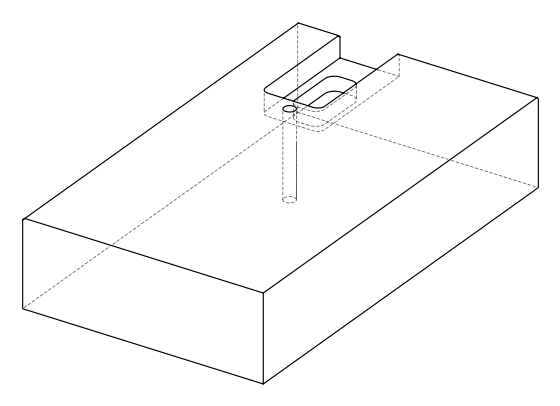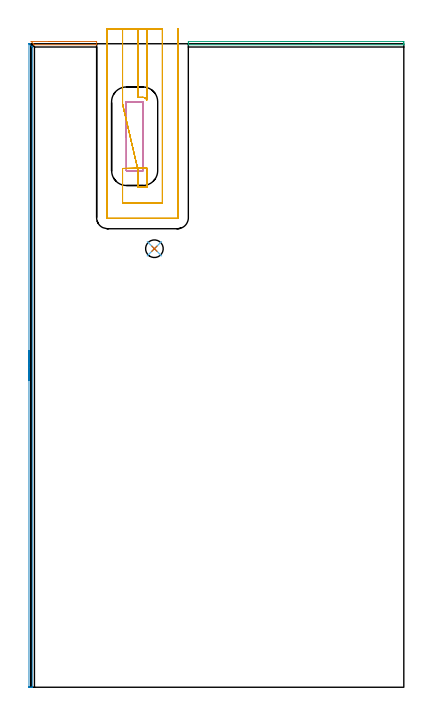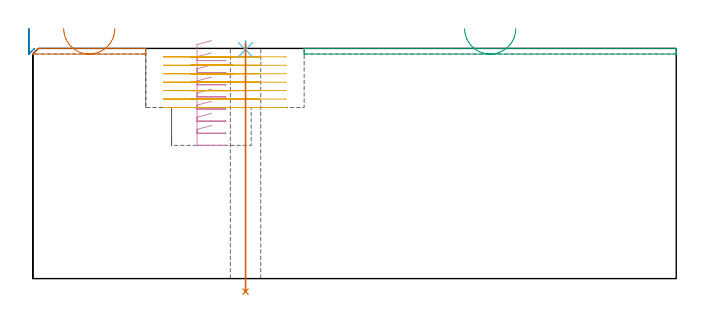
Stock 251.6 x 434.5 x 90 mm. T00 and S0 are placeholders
(PLAN: 7 operations, 4 tool changes, 20.7 min)
(1 AREA_MILL | FG_CHAMFER_SURFACE | UGT0205_001 | 0.5 min | 111 mm3)
(2 AREA_MILL_1 | FG_CHAMFER_SURFACE_1 | UGT0205_001 | 3.62 min | 1050 mm3)
(3 AREA_MILL_2 | FG_CHAMFER_SURFACE_2 | UGT0205_001 | 1.31 min | 357 mm3)
(4 MILL_RECTANGULAR_POCKET | POCKET_RECTANGULAR_STRAIGHT | UGT0201_135 | Follow Part, ap 4.975, ae 75% | 2.84 min | 75181 mm3)
(5 MILL_SLOT | SLOT_PARTIAL_RECTANGULAR | UGT0201_132 | Follow Part, ap 3.5, ae 75% | 11.95 min | 132242 mm3)
(6 SPOT_DRILL | STEP1HOLE | NXT0321_9005460120000 | 0.03 min | 9 mm3)
(7 DRILL_THROUGH_HOLE_INTO_CENTER | STEP1HOLE | UGT0301_229 | 0.39 min | 9961 mm3)
(TOOL UGT0205_001 | Chamfer Mill 20 x 3 x 45 deg. | D20 FL50 Z2)
(TOOL UGT0201_135 | Carbide End Mill 19.9 | D19.9 FL30 Z4)
(TOOL UGT0201_132 | Carbide End Mill 14.0 | D14 FL30 Z4)
(TOOL NXT0321_9005460120000 | NC Spot Drill, 142deg, 12mm, Carbide, Uncoated | D12 PA142 FL30 Z2)
(TOOL UGT0301_229 | Twist Drill 11.9 mm | D11.9 PA118 FL100 Z2)
(OP 1 AREA_MILL)
G17 G21 G94 G90
T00 M6
G54
G17 G0 G90 X12.1 Y436. S1061 M3
G43 Z100. H0
Z97.8
G94 G1 X12.138 Z96.928 F250.
X12.252 Z96.064
X12.441 Z95.212
X12.703 Z94.38
X13.037 Z93.574
X13.44 Z92.8
X13.909 Z92.064
X14.44 Z91.372
X15.029 Z90.729
X15.672 Z90.14
X16.364 Z89.608
X17.1 Z89.14
X17.874 Z88.737
X18.68 Z88.403
X19.512 Z88.141
X20.364 Z87.952
X21.228 Z87.838
X22.1 Z87.8
X43.729
X44.053 Y435.997 Z87.803
X44.171 Y435.995 Z87.805
X44.199 Y435.992 Z87.806
X44.2 Y434.034 Z89.765
X44.197 Y433.827 Z89.971
X44.19 Y433.805 Z89.993
X44.171 Y433.8 Z90.
X2.236
X2.205 Y433.806 Z89.992
X2.193 Y433.809 Z89.988
X2.157 Y433.842 Z89.956
X1.963 Y434.034 Z89.76
X1.795 Y434.204 Z89.594
X0.029 Y435.971 Z87.828
X0.02 Y435.982 Z87.817
X0.012 Y435.993 Z87.807
X0.029 Y436. Z87.8
X22.1
X22.972 Z87.838
X23.837 Z87.952
X24.688 Z88.141
X25.52 Z88.403
X26.326 Z88.737
X27.1 Z89.14
X27.836 Z89.608
X28.528 Z90.14
X29.171 Z90.729
X29.76 Z91.372
X30.292 Z92.064
X30.76 Z92.8
X31.163 Z93.574
X31.497 Z94.38
X31.759 Z95.212
X31.948 Z96.064
X32.062 Z96.928
X32.1 Z97.8
G0 Z100.
M5
M2
(OP 2 AREA_MILL_1)
G17 G21 G94 G90
T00 M6
G54
G17 G0 G90 X-1.5 Y207.25 S1061 M3
G43 Z100. H0
Z97.8
G94 G1 Y207.288 Z96.928 F250.
Y207.402 Z96.064
Y207.591 Z95.212
Y207.853 Z94.38
Y208.187 Z93.574
Y208.59 Z92.8
Y209.058 Z92.064
Y209.59 Z91.372
Y210.179 Z90.729
Y210.822 Z90.14
Y211.514 Z89.608
Y212.25 Z89.14
Y213.024 Z88.737
Y213.83 Z88.403
Y214.662 Z88.141
Y215.513 Z87.952
Y216.378 Z87.838
Y217.25 Z87.8
Y434.372
X-1.496 Y434.448 Z87.803
X-1.492 Y434.481 Z87.804
X-1.395 Y434.395 Z87.904
X-0.882 Y433.882 Z88.417
X0.475 Y432.525 Z89.775
X0.636 Y432.362 Z89.933
X0.696 Y432.295 Z89.989
X0.7 Y432.095 Z90.
Y0.171
X0.697 Y0.01 Z89.988
X0.612 Y0.004 Z89.904
X0.521 Y0. Z89.82
X0.263 Z89.563
X-0.4 Z88.894
X-0.732 Z88.564
X-1.12 Z88.176
X-1.266 Y0.002 Z88.03
X-1.491 Y0.005 Z87.805
X-1.495 Y0.053 Z87.803
X-1.499 Y0.171 Z87.801
X-1.5 Y0.292 Z87.8
Y217.25
Y218.122 Z87.838
Y218.986 Z87.952
Y219.838 Z88.141
Y220.67 Z88.403
Y221.476 Z88.737
Y222.25 Z89.14
Y222.986 Z89.608
Y223.678 Z90.14
Y224.321 Z90.729
Y224.91 Z91.372
Y225.442 Z92.064
Y225.91 Z92.8
Y226.313 Z93.574
Y226.647 Z94.38
Y226.909 Z95.212
Y227.098 Z96.064
Y227.212 Z96.928
Y227.25 Z97.8
G0 Z100.
M5
M2
(OP 3 AREA_MILL_2)
G17 G21 G94 G90
T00 M6
G54
G17 G0 G90 X168.85 Y436. S1061 M3
G43 Z100. H0
Z97.8
G94 G1 X168.888 Z96.928 F250.
X169.002 Z96.064
X169.191 Z95.212
X169.453 Z94.38
X169.787 Z93.574
X170.19 Z92.8
X170.658 Z92.064
X171.19 Z91.372
X171.779 Z90.729
X172.422 Z90.14
X173.114 Z89.609
X173.85 Z89.14
X174.624 Z88.737
X175.43 Z88.403
X176.262 Z88.141
X177.114 Z87.952
X177.978 Z87.838
X178.85 Z87.8
X251.136
X251.461 Y435.998 Z87.802
X251.578 Y435.993 Z87.804
X251.596 Y435.991 Z87.805
X251.597 Y435.766 Z88.03
X251.6 Y435.227 Z88.573
Y434.573 Z89.226
Y433.946 Z89.853
Y433.873 Z89.919
Y433.84 Z89.951
X251.59 Y433.803 Z89.988
X251.461 Y433.8 Z90.
X106.239
X106.11 Y433.803 Z89.988
X106.104 Y433.871 Z89.921
X106.1 Y433.946 Z89.853
Y434.574 Z89.226
Y435.227 Z88.572
X106.103 Y435.766 Z88.03
X106.104 Y435.991 Z87.805
X106.122 Y435.993 Z87.804
X106.239 Y436. Z87.8
X178.85
X179.722 Z87.838
X180.587 Z87.952
X181.438 Z88.141
X182.27 Z88.403
X183.076 Z88.737
X183.85 Z89.14
X184.586 Z89.609
X185.278 Z90.14
X185.921 Z90.729
X186.51 Z91.372
X187.042 Z92.064
X187.51 Z92.8
X187.913 Z93.574
X188.247 Z94.38
X188.509 Z95.212
X188.698 Z96.064
X188.812 Z96.928
X188.85 Z97.8
G0 Z100.
M5
M2
(OP 4 MILL_RECTANGULAR_POCKET)
G17 G21 G94 G90
T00 M6
G54
G17 G0 G90 X69.843 Y395.35 S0 M3
G43 Z100. H0
Z93.
G94 G1 X64.277 Z91.509 F250.
X64.25 Y395.323 Z91.498
Y372.05 Z85.262
Y348.8 F500.
X64.248 Y348.77
X64.27 Y348.748
X64.3 Y348.75
X75.4
X75.43 Y348.748
X75.452 Y348.77
X75.45 Y348.8
Y395.3
X75.452 Y395.33
X75.43 Y395.352
X75.4 Y395.35
X64.3
X64.27 Y395.352
X64.248 Y395.33
X64.25 Y395.3
Y372.05
Y371.05
G0 X69.843 Y395.35 Z88.262
G1 X64.277 Z86.771 F250.
X64.25 Y395.323 Z86.761
Y372.05 Z80.525
Y348.8 F500.
X64.248 Y348.77
X64.27 Y348.748
X64.3 Y348.75
X75.4
X75.43 Y348.748
X75.452 Y348.77
X75.45 Y348.8
Y395.3
X75.452 Y395.33
X75.43 Y395.352
X75.4 Y395.35
X64.3
X64.27 Y395.352
X64.248 Y395.33
X64.25 Y395.3
Y372.05
Y371.05
G0 X69.843 Y395.35 Z83.525
G1 X64.277 Z82.034 F250.
X64.25 Y395.323 Z82.023
Y372.05 Z75.787
Y348.8 F500.
X64.248 Y348.77
X64.27 Y348.748
X64.3 Y348.75
X75.4
X75.43 Y348.748
X75.452 Y348.77
X75.45 Y348.8
Y395.3
X75.452 Y395.33
X75.43 Y395.352
X75.4 Y395.35
X64.3
X64.27 Y395.352
X64.248 Y395.33
X64.25 Y395.3
Y372.05
Y371.05
G0 X69.843 Y395.35 Z78.787
G1 X64.277 Z77.296 F250.
X64.25 Y395.323 Z77.286
Y372.05 Z71.05
Y348.8 F500.
X64.248 Y348.77
X64.27 Y348.748
X64.3 Y348.75
X75.4
X75.43 Y348.748
X75.452 Y348.77
X75.45 Y348.8
Y395.3
X75.452 Y395.33
X75.43 Y395.352
X75.4 Y395.35
X64.3
X64.27 Y395.352
X64.248 Y395.33
X64.25 Y395.3
Y372.05
Y371.05
G0 X69.843 Y395.35 Z74.05
G1 X64.277 Z72.559 F250.
X64.25 Y395.323 Z72.548
Y372.05 Z66.312
Y348.8 F500.
X64.248 Y348.77
X64.27 Y348.748
X64.3 Y348.75
X75.4
X75.43 Y348.748
X75.452 Y348.77
X75.45 Y348.8
Y395.3
X75.452 Y395.33
X75.43 Y395.352
X75.4 Y395.35
X64.3
X64.27 Y395.352
X64.248 Y395.33
X64.25 Y395.3
Y372.05
Y371.05
G0 X69.843 Y395.35 Z69.312
G1 X64.277 Z67.821 F250.
X64.25 Y395.323 Z67.811
Y372.05 Z61.575
Y348.8 F500.
X64.248 Y348.77
X64.27 Y348.748
X64.3 Y348.75
X75.4
X75.43 Y348.748
X75.452 Y348.77
X75.45 Y348.8
Y395.3
X75.452 Y395.33
X75.43 Y395.352
X75.4 Y395.35
X64.3
X64.27 Y395.352
X64.248 Y395.33
X64.25 Y395.3
Y372.05
Y371.05
G0 X69.843 Y395.35 Z64.575
G1 X64.277 Z63.084 F250.
X64.25 Y395.323 Z63.073
Y372.05 Z56.837
Y348.8 F500.
X64.248 Y348.77
X64.27 Y348.748
X64.3 Y348.75
X75.4
X75.43 Y348.748
X75.452 Y348.77
X75.45 Y348.8
Y395.3
X75.452 Y395.33
X75.43 Y395.352
X75.4 Y395.35
X64.3
X64.27 Y395.352
X64.248 Y395.33
X64.25 Y395.3
Y372.05
Y371.05
G0 X69.843 Y395.35 Z59.837
G1 X64.277 Z58.346 F250.
X64.25 Y395.323 Z58.336
Y372.05 Z52.1
Y348.8 F500.
X64.248 Y348.77
X64.27 Y348.748
X64.3 Y348.75
X75.4
X75.43 Y348.748
X75.452 Y348.77
X75.45 Y348.8
Y395.3
X75.452 Y395.33
X75.43 Y395.352
X75.4 Y395.35
X64.3
X64.27 Y395.352
X64.248 Y395.33
X64.25 Y395.3
Y372.05
Y371.05
G0 Z100.
M5
M2
(OP 5 MILL_SLOT)
G17 G21 G94 G90
T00 M6
G54
G17 G0 G90 X72.2 Y444.5 S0 M3
G43 Z100. H0
Z86.7
G94 G1 Y441.5 F250.
Y398.3 F500.
X74.87
X75.486 Y398.309
X75.744 Y398.29
G2 X77.135 Y397.753 R3.038
X78.1 Y396.621 R3.03
G1 Y441.5
Y444.5 F250.
X61.7
Y441.5
Y396.798 F500.
Y393.798 F250.
X72.2 Y348.8 F500.
Y345.8 F250.
Y337.6 F500.
X78.1
Y347.49
Y350.49 F250.
X61.7 Y350.301 F500.
Y347.301 F250.
Y327.1 F500.
X88.6
Y441.5
Y444.5 F250.
X51.2
Y441.5
Y317. F500.
G3 X51.6 Y316.6 R0.4
G1 X98.7
G3 X99.1 Y317. R0.4
G1 Y441.5
Y444.5 F250.
G0 X72.2 Z83.4
G1 Y441.5
Y398.3 F500.
X74.87
X75.486 Y398.309
X75.742 Y398.29
G2 X77.774 Y397.138 R3.071
X78.1 Y396.619 R3.008
G1 Y441.5
Y444.5 F250.
X61.7
Y441.5
Y396.792 F500.
Y393.792 F250.
X72.2 Y348.8 F500.
Y345.8 F250.
Y337.6 F500.
X78.1
Y347.49
Y350.49 F250.
X61.7 Y350.301 F500.
Y347.301 F250.
Y327.1 F500.
X88.6
Y441.5
Y444.5 F250.
X51.2
Y441.5
Y317. F500.
G3 X51.6 Y316.6 R0.4
G1 X98.7
G3 X99.1 Y317. R0.4
G1 Y441.5
Y444.5 F250.
G0 X72.2 Z80.1
G1 Y441.5
Y398.3 F500.
X74.87
X75.486 Y398.309
X75.742 Y398.29
G2 X77.545 Y397.398 R3.071
X77.774 Y397.138 R3.071
X78.1 Y396.619 R3.008
G1 Y441.5
Y444.5 F250.
X61.7
Y441.5
Y396.792 F500.
Y393.792 F250.
X72.2 Y348.8 F500.
Y345.8 F250.
Y337.6 F500.
X78.1
Y347.49
Y350.49 F250.
X61.7 Y350.301 F500.
Y347.301 F250.
Y327.1 F500.
X88.6
Y441.5
Y444.5 F250.
X51.2
Y441.5
Y317. F500.
G3 X51.6 Y316.6 R0.4
G1 X98.7
G3 X99.1 Y317. R0.4
G1 Y441.5
Y444.5 F250.
G0 X72.2 Z76.8
G1 Y441.5
Y398.3 F500.
X74.87
X75.486 Y398.309
X75.744 Y398.29
G2 X77.774 Y397.138 R3.072
X78.1 Y396.619 R3.008
G1 Y441.5
Y444.5 F250.
X61.7
Y441.5
Y396.798 F500.
Y393.798 F250.
X72.2 Y348.8 F500.
Y345.8 F250.
Y337.6 F500.
X78.1
Y347.49
Y350.49 F250.
X61.7 Y350.301 F500.
Y347.301 F250.
Y327.1 F500.
X88.6
Y441.5
Y444.5 F250.
X51.2
Y441.5
Y317. F500.
G3 X51.6 Y316.6 R0.4
G1 X98.7
G3 X99.1 Y317. R0.4
G1 Y441.5
Y444.5 F250.
G0 X72.2 Z73.5
G1 Y441.5
Y398.3 F500.
X74.87
X75.486 Y398.309
X75.744 Y398.29
G2 X77.774 Y397.138 R3.072
X78.1 Y396.619 R3.008
G1 Y441.5
Y444.5 F250.
X61.7
Y441.5
Y396.798 F500.
Y393.798 F250.
X72.2 Y348.8 F500.
Y345.8 F250.
Y337.6 F500.
X78.1
Y347.49
Y350.49 F250.
X61.7 Y350.301 F500.
Y347.301 F250.
Y327.1 F500.
X88.6
Y441.5
Y444.5 F250.
X51.2
Y441.5
Y317. F500.
G3 X51.6 Y316.6 R0.4
G1 X98.7
G3 X99.1 Y317. R0.4
G1 Y441.5
Y444.5 F250.
G0 X72.2 Z70.2
G1 Y441.5
Y398.3 F500.
X74.87
X75.486 Y398.309
X75.744 Y398.29
G2 X77.778 Y397.133 R3.075
X78.1 Y396.619 R3.008
G1 Y441.5
Y444.5 F250.
X61.7
Y441.5
Y396.798 F500.
Y393.798 F250.
X72.2 Y348.8 F500.
Y345.8 F250.
Y337.6 F500.
X78.1
Y347.493
Y350.493 F250.
X61.7 Y350.301 F500.
Y347.301 F250.
Y327.1 F500.
X88.6
Y441.5
Y444.5 F250.
X51.2
Y441.5
Y317. F500.
G3 X51.6 Y316.6 R0.4
G1 X98.7
G3 X99.1 Y317. R0.4
G1 Y441.5
Y444.5 F250.
G0 X72.2 Z66.9
G1 Y441.5
Y398.3 F500.
X74.87
X75.486 Y398.309
X75.744 Y398.29
G2 X77.778 Y397.133 R3.075
X78.1 Y396.619 R3.008
G1 Y441.5
Y444.5 F250.
X61.7
Y441.5
Y396.798 F500.
Y393.798 F250.
X72.2 Y348.8 F500.
Y345.8 F250.
Y337.6 F500.
X78.1
Y347.493
Y350.493 F250.
X61.7 Y350.301 F500.
Y347.301 F250.
Y327.1 F500.
X88.6
Y441.5
Y444.5 F250.
X51.2
Y441.5
Y317. F500.
G3 X51.6 Y316.6 R0.4
G1 X98.7
G3 X99.1 Y317. R0.4
G1 Y441.5
Y444.5 F250.
G0 Z100.
M5
M2
(OP 6 SPOT_DRILL)
G17 G21 G94 G90
T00 M6
G54
G17 G0 G90 X83.2 Y296.1 S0 M3
G43 Z100. H0
G94 G81 G98 Z89.488 F250. R93.
G80
M5
M2
(OP 7 DRILL_THROUGH_HOLE_INTO_CENTER)
G17 G21 G94 G90
T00 M6
G54
G17 G0 G90 X83.2 Y296.1 S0 M3
G43 Z100. H0
G94 G73 G98 Z-5.075 F250. Q11.884 R92.
G80
M5
M2
